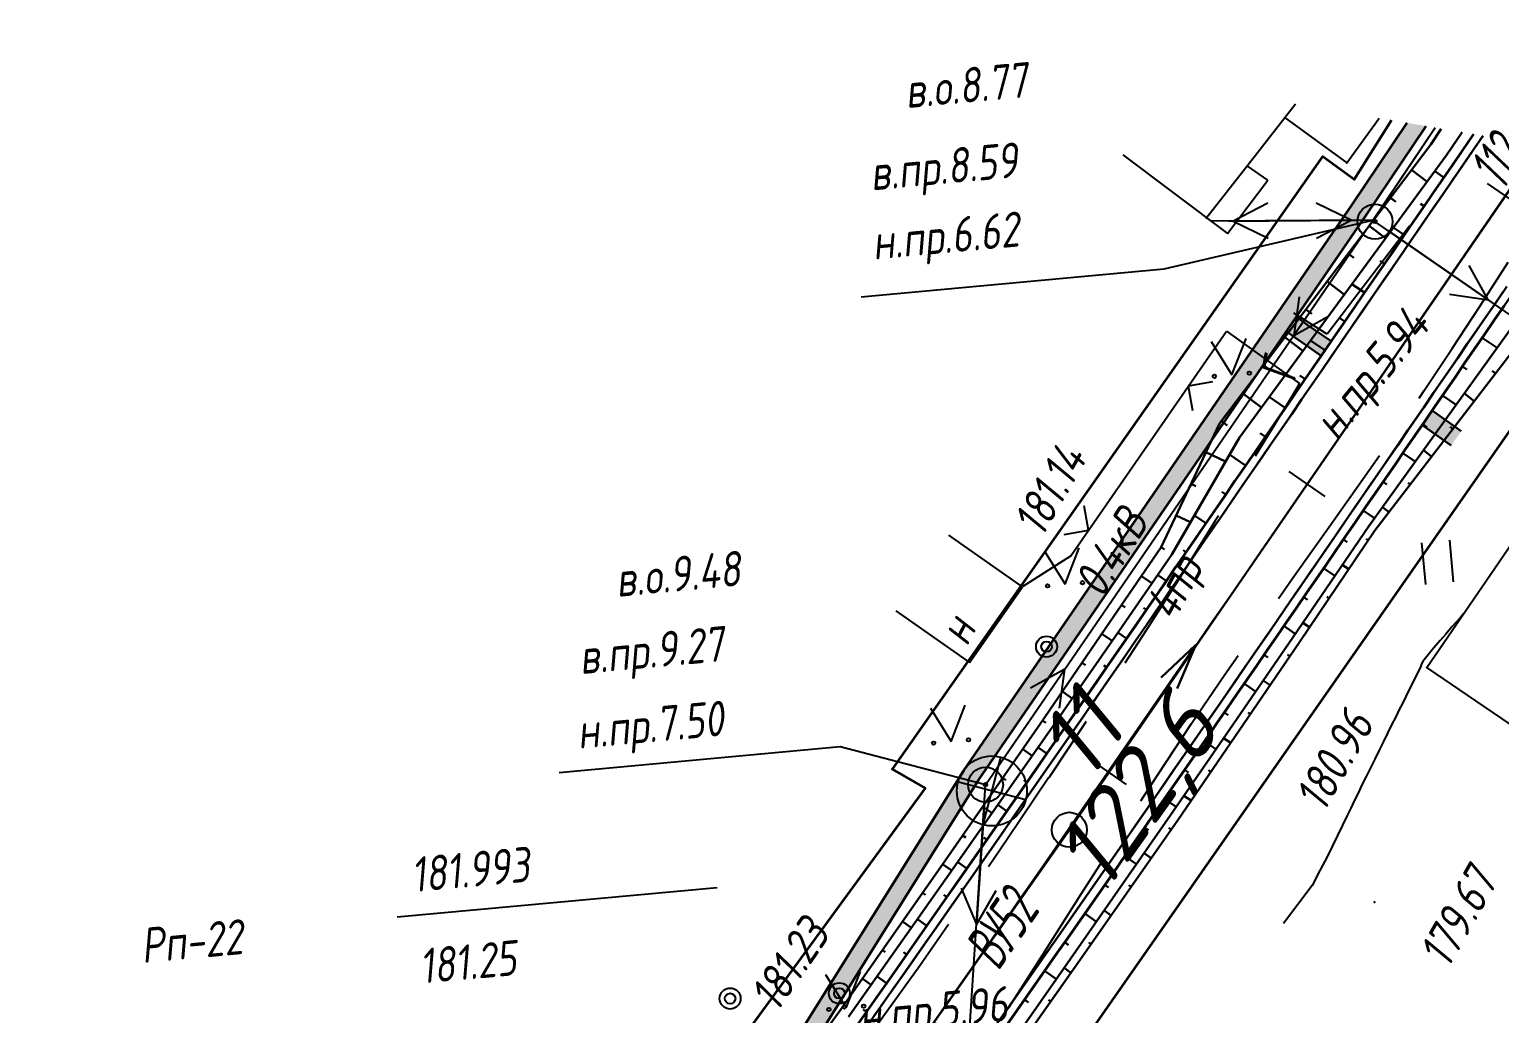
# Model space of a CAD drawing. Header units: millimetres. Extents: x 1808 to 2910, y -1045 to 155.
# Drawn here: x 2783.4 to 2867.4, y -882.2 to -825.9 of the extents above; entities that cross this region are included whole.
import ezdxf

# ---------------------------------------------------------------- set-up
doc = ezdxf.new("R2010")
doc.units = ezdxf.units.MM
doc.linetypes.add('CONTI', pattern=[0])
for name, color, linetype, lineweight in [('10', 1, 'Continuous', 35), ('КОПИЯ_ОСЬ_13_ОТКОСЫ', 7, 'Continuous', 30), ('КОПИЯ_ОСЬ_ГРАНИЦЫ_ПОЛОС', 7, 'Continuous', 30), ('ОСЬ_ВЕРХ_ПОКРЫТИЯ_ГРАНИЦЫ_ПОЛОС', 7, 'Continuous', 30), ('ОСЬ_ВЕРХ_ПОКРЫТИЯ_ОСЬ', 1, 'Continuous', 30), ('Ось_примыкания', 1, 'Continuous', 35), ('Тротуар', 40, 'Continuous', 35), ('Уклоны ПЧ', 5, 'Continuous', 30)]:
    doc.layers.add(name, color=color, linetype=linetype, lineweight=lineweight)
for name, color, linetype in [('GOR_BDEFAULT', 212, 'CONTI'), ('NAD_MDEFAULT', 7, 'CONTI'), ('PI_OTDEFAULT', 172, 'CONTI'), ('PI_TTDEFAULT', 5, 'CONTI'), ('SIT_LDEFAULT', 7, 'CONTI'), ('USLZNDEFAULT', 7, 'CONTI'), ('ZAPSKDEFAULT', 7, 'CONTI'), ('КОПИЯ_ОСЬ_ТАНГЕНСЫ', 1, 'Continuous'), ('ОСЬ_ВЕРХ_ПОКРЫТИЯ_ПИКЕТЫ', 1, 'Continuous')]:
    doc.layers.add(name, color=color, linetype=linetype)
doc.styles.add('eskd', font='isocpeur.ttf', dxfattribs={"width": 1.2, "height": 2})
doc.styles.get("Standard").update_dxf_attribs({"font": 'isocpeui.ttf'})
doc.styles.add('ГОСТ', font='isocpeur.ttf', dxfattribs={"height": 4})

# ---------------------------------------------------------------- blocks, each defined once
blk = doc.blocks.new('BL_2011')
at = {"color": 0}
for p, q in [((0, 0), (0, 2.4)), ((1.6, 0), (1.6, 2.4))]:
    blk.add_line(p, q, dxfattribs=at)
blk = doc.blocks.new('BL_2014')
at = {"color": 0}
for p, q in [((-1, 2), (0, 0)), ((0, 0), (1, 2))]:
    blk.add_line(p, q, dxfattribs=at)
for centre in [(-1, 0), (1, 0)]:
    blk.add_circle(centre, 0.1, dxfattribs=at)
blk = doc.blocks.new('BL_26')
at = {"color": 0}
for radius in [1, 0.1]:
    blk.add_circle((0, 0), radius, dxfattribs=at)
blk = doc.blocks.new('BL_7')
at = {"color": 0}
for p, q in [((-1.4, 1.4), (1.4, -1.4)), ((-1.4, -1.4), (1.4, 1.4))]:
    blk.add_line(p, q, dxfattribs=at)
blk.add_circle((0, 0), 2, dxfattribs=at)
blk = doc.blocks.new('Стрелка')
at = {"layer": 'Уклоны ПЧ', "ltscale": 2}
for points in [[(-0.023, -0.048), (-0.023, 17.972)], [(-0.023, -0.048), (-0.578, 2.622)], [(-0.023, -0.048), (0.532, 2.622)]]:
    blk.add_lwpolyline(points, dxfattribs=at)

msp = doc.modelspace()

# ---------------------------------------------------------------- hatches: boundary and pattern name
at = {"layer": 'Тротуар', "lineweight": 30, "ltscale": 7}
for points in [[(2863.172, -831.477), (2862.092, -831.292), (2858.93, -835.997), (2836.75, -868.316), (2826.304, -885.051), (2815.897, -899.906), (2816.652, -900.571), (2827.143, -885.595), (2837.587, -868.864), (2855.191, -843.213), (2855.757, -842.388), (2859.757, -836.559)], [(2855.191, -843.213), (2857.175, -844.604), (2857.75, -843.785), (2855.757, -842.388)], [(2862.945, -848.567), (2864.608, -849.734), (2865.183, -848.915), (2863.512, -847.743)]]:
    msp.add_hatch(color=256, dxfattribs=at).paths.add_polyline_path(points)

# ---------------------------------------------------------------- linework, layer by layer
at = {"layer": '10'}
for points in [[(2299.114, -815.871), (2381.606, -830.694), (2442.031, -843.61), (2469.156, -847.431), (2465.222, -856.384), (2470.699, -857.691), (2519.43, -865.268), (2565.26, -865.7), (2570.108, -856.093), (2626.948, -857.048), (2650.096, -861.16), (2654.285, -862.347), (2713.343, -882.861), (2750.843, -898.867), (2750.843, -898.867), (2750.843, -898.867), (2750.843, -898.867), (2793.321, -919.798), (2792.927, -922.622), (2811.069, -930.469), (2878.299, -834.078)], [(2861.203, -831.139), (2859.06, -834.534), (2857.258, -833.21), (2832.665, -868.249), (2834.548, -869.334), (2805.11, -909.617), (2758.222, -884.398), (2757.253, -883.897), (2721.952, -867.549), (2710.983, -862.477), (2681.526, -849.619), (2678.542, -849.268), (2635.823, -844.145), (2627.82, -843.419), (2584.597, -841.284)]]:
    msp.add_lwpolyline(points, dxfattribs=at)
at = {"layer": 'GOR_BDEFAULT', "color": 212, "elevation": 180, "flags": 128}
msp.add_lwpolyline([(2865.325, -859.347), (2865.116, -859.587), (2864.878, -859.85), (2864.665, -860.088), (2864.473, -860.319), (2864.296, -860.522), (2864.132, -860.706), (2863.98, -860.883), (2863.843, -861.032), (2863.727, -861.175), (2863.613, -861.307), (2863.514, -861.412), (2863.434, -861.52), (2862.981, -862.091), (2862.918, -862.223), (2862.866, -862.346), (2862.009, -864.086), (2861.836, -864.441), (2861.637, -864.833), (2861.433, -865.255), (2861.203, -865.702), (2860.969, -866.18), (2860.733, -866.667), (2860.486, -867.162), (2860.236, -867.667), (2859.987, -868.172), (2859.751, -868.659), (2859.506, -869.144), (2859.283, -869.614), (2859.065, -870.053), (2858.863, -870.465), (2858.675, -870.848), (2857.528, -873.208), (2857.102, -874.038), (2856.652, -874.884), (2855.02, -877.059)], dxfattribs=at)
at = {"layer": 'NAD_MDEFAULT', "color": 0}
msp.add_line((2804.372, -876.683, 181.5), (2822.67, -875.003, 181.5), dxfattribs=at)
at = {"layer": 'PI_TTDEFAULT', "color": 5}
for p in [(2858.639, -833.583, 180.838), (2842.865, -856.045, 181.142), (2863.216, -862.436, 179.972), (2860.229, -875.854, 179.671)]:
    msp.add_point(p, dxfattribs=at)
at = {"layer": 'SIT_LDEFAULT', "color": 7}
for p, q in [((2852.94, -833.74), (2855.717, -830.196)), ((2855.052, -830.958), (2858.639, -833.583)), ((2858.639, -833.583), (2860.483, -831.015)), ((2860.136, -836.854), (2863.694, -831.567)), ((2860.695, -836.027), (2863.696, -831.567)), ((2845.843, -833.118), (2851.817, -837.616)), ((2850.583, -836.764), (2852.94, -833.74)), ((2854.128, -834.563), (2852.94, -833.74)), ((2851.817, -837.616), (2854.128, -834.563)), ((2854.132, -835.893), (2852.141, -836.91)), ((2858.897, -836.864), (2856.894, -835.881)), ((2837.997, -869.13), (2860.136, -836.854)), ((2848.203, -839.632), (2860.136, -836.854)), ((2860.136, -836.854), (2850.901, -836.921)), ((2851.898, -836.909), (2858.897, -836.864)), ((2859.14, -836.866), (2852.141, -836.91)), ((2852.141, -836.91), (2854.143, -837.894)), ((2856.905, -837.882), (2858.897, -836.864)), ((2862.217, -837.202), (2857.525, -843.366)), ((2883.497, -853.006), (2860.136, -836.854)), ((2860.962, -837.423), (2866.72, -841.406)), ((2859.568, -837.68), (2855.613, -843.453)), ((2830.885, -841.233), (2848.203, -839.632)), ((2866.72, -841.406), (2865.637, -839.444)), ((2866.266, -841.744), (2867.851, -839.256)), ((2855.913, -841.232), (2855.613, -843.453)), ((2864.502, -841.085), (2866.72, -841.406)), ((2857.525, -843.366), (2855.609, -842.174)), ((2855.613, -843.453), (2857.565, -842.368)), ((2864.657, -844.197), (2866.266, -841.744)), ((2842.865, -856.045), (2851.769, -843.208)), ((2851.769, -843.208), (2855.944, -846.189)), ((2863.067, -846.602), (2864.657, -844.197)), ((2850.976, -846.106), (2849.584, -846.354)), ((2849.584, -846.354), (2849.832, -847.746)), ((2855.944, -846.189), (2855.559, -846.833)), ((2862.78, -847.03), (2863.067, -846.602)), ((2855.559, -846.833), (2854.503, -848.549)), ((2854.503, -848.549), (2853.404, -850.339)), ((2859.559, -851.661), (2860.501, -850.311)), ((2863.216, -862.436), (2871.584, -850.177)), ((2857.64, -854.385), (2859.559, -851.661)), ((2843.878, -854.576), (2843.631, -853.184)), ((2851.125, -854.036), (2849.149, -857.207)), ((2851.305, -853.752), (2851.125, -854.036)), ((2840.113, -857.825), (2835.903, -854.869)), ((2842.486, -854.823), (2843.878, -854.576)), ((2855.648, -857.178), (2857.64, -854.385)), ((2840.153, -857.771), (2842.865, -856.045)), ((2849.149, -857.207), (2847.201, -860.271)), ((2854.733, -858.482), (2855.648, -857.178)), ((2837.076, -862.153), (2840.113, -857.825)), ((2832.866, -859.197), (2837.076, -862.153)), ((2847.201, -860.271), (2845.948, -862.187)), ((2851.671, -862.836), (2852.427, -861.748)), ((2838.565, -868.304), (2842.521, -862.531)), ((2842.521, -862.531), (2840.569, -863.616)), ((2842.22, -864.752), (2842.521, -862.531)), ((2869.518, -866.736), (2863.216, -862.436)), ((2849.771, -865.624), (2851.671, -862.836)), ((2843.712, -865.577), (2841.606, -868.735)), ((2843.751, -865.523), (2843.712, -865.577)), ((2847.821, -868.586), (2849.771, -865.624)), ((2829.693, -866.971), (2813.629, -868.461)), ((2837.997, -869.13), (2829.693, -866.971)), ((2846.868, -870.056), (2847.821, -868.586)), ((2836.577, -891.198), (2837.997, -869.13)), ((2841.596, -868.734), (2839.25, -872.227)), ((2837.938, -870.124), (2837.486, -877.119)), ((2839.26, -872.228), (2838.164, -873.826)), ((2843.451, -875.415), (2844.715, -873.43)), ((2836.614, -875.051), (2837.486, -877.119)), ((2837.486, -877.119), (2838.61, -875.181)), ((2841.132, -879.044), (2843.441, -875.413)), ((2835.891, -877.128), (2834.247, -879.494)), ((2834.247, -879.494), (2831.783, -882.906)), ((2839.329, -881.859), (2841.132, -879.044))]:
    msp.add_line(p, q, dxfattribs=at)
for centre, radius in [((2841.485, -861.237), 0.6), ((2841.485, -861.237), 0.3), ((2823.405, -881.354), 0.6), ((2823.405, -881.354), 0.3), ((2829.645, -881.057), 0.6), ((2829.645, -881.057), 0.3)]:
    msp.add_circle(centre, radius, dxfattribs=at)
at = {"layer": 'КОПИЯ_ОСЬ_13_ОТКОСЫ'}
for points in [[(2817.904, -898.352), (2829.664, -882.05), (2835.397, -873.876), (2841.106, -865.685), (2844.841, -860.228), (2848.033, -855.545), (2851.36, -848.488), (2863.442, -832.523), (2864.036, -831.626)], [(2819.149, -899.228), (2832.355, -880.454), (2839.965, -869.562), (2847.527, -858.637), (2865.879, -831.943)], [(2830.166, -882.404), (2835.926, -874.245), (2841.66, -866.07), (2845.424, -860.631), (2848.64, -855.962), (2852.507, -849.277), (2864.332, -833.136), (2865.229, -831.831)], [(2830.167, -882.403), (2835.926, -874.245), (2841.66, -866.07), (2845.424, -860.631), (2848.64, -855.962), (2852.508, -849.277), (2864.332, -833.136), (2865.229, -831.831)], [(2838.085, -884.476), (2845.712, -873.559), (2853.292, -862.608), (2873.475, -833.249)], [(2862.337, -833.983), (2863.221, -834.652)], [(2864.185, -834.407), (2863.664, -834.048)], [(2861.13, -835.578), (2861.441, -835.813)], [(2863.052, -836.055), (2862.845, -835.913)], [(2859.923, -837.172), (2860.857, -837.879)], [(2861.919, -837.703), (2861.299, -837.277)], [(2837.115, -887.291), (2842.856, -879.085), (2848.572, -870.863), (2852.335, -865.401), (2855.55, -860.713), (2859.89, -854.352), (2871.584, -838.121)], [(2837.115, -887.291), (2842.856, -879.085), (2848.572, -870.863), (2852.335, -865.401), (2855.55, -860.713), (2859.89, -854.352), (2871.584, -838.121)], [(2837.484, -887.55), (2843.246, -879.358), (2848.985, -871.149), (2852.737, -865.678), (2855.943, -860.983), (2860.246, -854.597), (2872.443, -838.712)], [(2858.716, -838.767), (2859.044, -839.015)], [(2860.786, -839.351), (2860.546, -839.186)], [(2857.509, -840.362), (2858.493, -841.106)], [(2859.652, -841), (2858.934, -840.505)], [(2856.302, -841.957), (2856.647, -842.217)], [(2858.52, -842.647), (2858.247, -842.46)], [(2855.095, -843.551), (2856.129, -844.334)], [(2857.387, -844.296), (2856.569, -843.733)], [(2866.377, -843.575), (2867.232, -844.162)], [(2853.888, -845.146), (2854.249, -845.419)], [(2856.254, -845.944), (2855.948, -845.734)], [(2865.244, -845.222), (2865.505, -845.402)], [(2867.143, -845.615), (2866.953, -845.47)], [(2852.681, -846.741), (2853.765, -847.561)], [(2855.121, -847.592), (2854.204, -846.961)], [(2864.111, -846.871), (2864.893, -847.408)], [(2865.925, -847.201), (2865.356, -846.765)], [(2851.474, -848.336), (2851.804, -848.585)], [(2853.987, -849.24), (2853.682, -849.03)], [(2862.978, -848.519), (2863.214, -848.681)], [(2864.707, -848.788), (2864.55, -848.667)], [(2863.489, -850.374), (2863.017, -850.012)], [(2850.588, -850.124), (2851.711, -850.654)], [(2852.854, -850.888), (2851.939, -850.259)], [(2861.845, -850.167), (2862.554, -850.655)], [(2849.735, -851.934), (2850.008, -852.062)], [(2851.721, -852.536), (2851.502, -852.385)], [(2860.712, -851.815), (2860.924, -851.961)], [(2862.271, -851.96), (2862.146, -851.864)], [(2859.579, -853.463), (2860.215, -853.901)], [(2861.053, -853.547), (2860.678, -853.259)], [(2848.883, -853.743), (2849.701, -854.128)], [(2850.588, -854.184), (2849.93, -853.731)], [(2858.446, -855.111), (2858.658, -855.257)], [(2859.869, -855.157), (2859.745, -855.074)], [(2848.029, -855.551), (2848.229, -855.688)], [(2849.455, -855.832), (2849.29, -855.719)], [(2857.313, -856.759), (2857.949, -857.197)], [(2858.751, -856.816), (2858.38, -856.566)], [(2846.903, -857.204), (2847.502, -857.613)], [(2848.322, -857.481), (2847.828, -857.14)], [(2856.18, -858.407), (2856.396, -858.556)], [(2857.633, -858.474), (2857.503, -858.387)], [(2845.776, -858.857), (2845.971, -858.989)], [(2847.189, -859.128), (2847.024, -859.015)], [(2855.047, -860.056), (2855.695, -860.501)], [(2856.516, -860.133), (2856.125, -859.87)], [(2844.649, -860.509), (2845.232, -860.908)], [(2846.053, -860.775), (2845.559, -860.433)], [(2853.914, -861.703), (2854.131, -861.853)], [(2855.393, -861.788), (2855.26, -861.697)], [(2843.519, -862.159), (2843.708, -862.288)], [(2844.917, -862.42), (2844.752, -862.306)], [(2852.78, -863.351), (2853.432, -863.801)], [(2854.265, -863.44), (2853.866, -863.168)], [(2842.39, -863.809), (2842.956, -864.197)], [(2843.779, -864.065), (2843.284, -863.722)], [(2851.644, -864.997), (2851.864, -865.149)], [(2853.137, -865.092), (2853.002, -864.999)], [(2841.26, -865.46), (2841.444, -865.586)], [(2842.64, -865.709), (2842.475, -865.594)], [(2850.507, -866.643), (2851.165, -867.098)], [(2852.007, -866.742), (2851.602, -866.464)], [(2840.12, -867.103), (2840.67, -867.486)], [(2841.501, -867.353), (2841.004, -867.008)], [(2849.37, -868.288), (2849.591, -868.442)], [(2850.876, -868.391), (2850.739, -868.297)], [(2838.977, -868.745), (2839.157, -868.87)], [(2840.36, -868.996), (2840.19, -868.878)], [(2839.218, -870.637), (2838.709, -870.283)], [(2848.231, -869.932), (2848.896, -870.393)], [(2849.745, -870.04), (2849.333, -869.758)], [(2837.834, -870.385), (2838.373, -870.762)], [(2847.091, -871.575), (2847.313, -871.729)], [(2848.61, -871.687), (2848.474, -871.592)], [(2836.689, -872.026), (2836.866, -872.149)], [(2838.074, -872.278), (2837.901, -872.157)], [(2836.93, -873.919), (2836.411, -873.556)], [(2845.95, -873.218), (2846.616, -873.682)], [(2847.465, -873.327), (2847.059, -873.044)], [(2835.544, -873.665), (2836.073, -874.035)], [(2834.398, -875.304), (2834.571, -875.425)], [(2844.807, -874.859), (2845.03, -875.015)], [(2846.32, -874.967), (2846.188, -874.874)], [(2835.785, -875.558), (2835.608, -875.434)], [(2833.25, -876.942), (2833.769, -877.306)], [(2834.639, -877.197), (2834.108, -876.826)], [(2843.664, -876.5), (2844.332, -876.966)], [(2845.174, -876.606), (2844.777, -876.328)], [(2832.102, -878.58), (2832.271, -878.699)], [(2842.52, -878.141), (2842.743, -878.297)], [(2844.027, -878.244), (2843.897, -878.153)], [(2833.491, -878.835), (2833.311, -878.709)], [(2830.952, -880.216), (2831.461, -880.574)], [(2832.342, -880.472), (2831.802, -880.092)], [(2841.374, -879.78), (2842.044, -880.248)], [(2842.879, -879.882), (2842.49, -879.609)], [(2829.802, -881.852), (2829.97, -881.97)], [(2831.192, -882.108), (2831.005, -881.977)], [(2840.228, -881.419), (2840.452, -881.576)], [(2841.73, -881.519), (2841.603, -881.43)]]:
    msp.add_lwpolyline(points, dxfattribs=at)
at = {"layer": 'КОПИЯ_ОСЬ_ГРАНИЦЫ_ПОЛОС'}
for points in [[(2831.154, -883.034), (2831.728, -882.217), (2832.302, -881.4), (2832.876, -880.583), (2833.449, -879.765), (2834.023, -878.948), (2834.596, -878.13), (2835.168, -877.312), (2835.741, -876.494), (2836.313, -875.676), (2836.885, -874.857), (2837.456, -874.038), (2838.028, -873.22), (2838.599, -872.4), (2839.17, -871.581), (2839.74, -870.762), (2840.31, -869.942), (2840.88, -869.122), (2841.45, -868.302), (2842.019, -867.482), (2842.588, -866.662), (2843.157, -865.841), (2843.726, -865.02), (2844.294, -864.199), (2844.862, -863.378), (2845.43, -862.557), (2845.998, -861.735), (2846.565, -860.914), (2847.132, -860.092), (2847.698, -859.27), (2848.265, -858.447), (2848.831, -857.625), (2849.397, -856.802), (2849.963, -855.979), (2850.529, -855.155), (2851.095, -854.331), (2851.662, -853.508), (2852.228, -852.684), (2852.794, -851.86), (2853.36, -851.037), (2853.927, -850.213), (2854.493, -849.39), (2855.059, -848.566), (2855.625, -847.742), (2856.192, -846.919), (2856.758, -846.095), (2857.324, -845.271), (2857.89, -844.448), (2858.456, -843.624), (2859.023, -842.801), (2859.589, -841.977), (2860.155, -841.153), (2860.721, -840.33), (2861.288, -839.506), (2861.854, -838.682), (2862.42, -837.859), (2862.986, -837.035), (2863.553, -836.211), (2864.119, -835.388), (2864.685, -834.564), (2865.251, -833.741), (2865.818, -832.917), (2866.384, -832.093), (2866.423, -832.036)], [(2866.423, -832.036), (2866.238, -832.306), (2865.672, -833.129), (2865.106, -833.951), (2864.541, -834.774), (2863.975, -835.597), (2863.41, -836.419), (2862.844, -837.242), (2862.279, -838.065), (2861.713, -838.887), (2861.147, -839.71), (2860.582, -840.533), (2860.016, -841.355), (2859.451, -842.178), (2858.885, -843.001), (2858.32, -843.823), (2857.754, -844.646), (2857.188, -845.469), (2856.623, -846.291), (2856.057, -847.114), (2855.492, -847.937), (2854.926, -848.759), (2854.36, -849.582), (2853.795, -850.405), (2853.229, -851.227), (2852.664, -852.05), (2852.098, -852.873), (2851.533, -853.695), (2850.967, -854.518), (2850.401, -855.341), (2849.836, -856.164), (2849.271, -856.986), (2848.705, -857.807), (2848.14, -858.629), (2847.574, -859.45), (2847.008, -860.271), (2846.442, -861.092), (2845.875, -861.913), (2845.308, -862.734), (2844.741, -863.554), (2844.173, -864.374), (2843.606, -865.194), (2843.038, -866.014), (2842.469, -866.833), (2841.901, -867.653), (2841.332, -868.472), (2840.763, -869.291), (2840.194, -870.11), (2839.624, -870.929), (2839.054, -871.747), (2838.484, -872.565), (2837.913, -873.383), (2837.343, -874.201), (2836.772, -875.019), (2836.2, -875.836), (2835.629, -876.654), (2835.057, -877.471), (2834.485, -878.288), (2833.913, -879.105), (2833.34, -879.921), (2832.767, -880.738), (2832.194, -881.554), (2831.621, -882.37)], [(2838.566, -882.919), (2839.14, -882.1), (2839.714, -881.281), (2840.288, -880.461), (2840.861, -879.642), (2841.434, -878.822), (2842.007, -878.001), (2842.58, -877.181), (2843.152, -876.361), (2843.724, -875.54), (2844.296, -874.719), (2844.867, -873.898), (2845.439, -873.077), (2846.01, -872.255), (2846.58, -871.434), (2847.151, -870.612), (2847.721, -869.79), (2848.291, -868.967), (2848.86, -868.145), (2849.43, -867.322), (2849.999, -866.5), (2850.567, -865.677), (2851.136, -864.854), (2851.704, -864.03), (2852.272, -863.207), (2852.84, -862.383), (2853.407, -861.559), (2853.974, -860.735), (2854.541, -859.911), (2855.107, -859.087), (2855.673, -858.264), (2856.239, -857.44), (2856.806, -856.616), (2857.372, -855.793), (2857.938, -854.969), (2858.504, -854.146), (2859.07, -853.322), (2859.637, -852.499), (2860.203, -851.675), (2860.769, -850.852), (2861.335, -850.028), (2861.901, -849.205), (2862.467, -848.381), (2863.034, -847.557), (2863.6, -846.734), (2864.166, -845.91), (2864.732, -845.087), (2865.298, -844.263), (2865.864, -843.44), (2866.431, -842.616), (2866.997, -841.793), (2867.563, -840.969)]]:
    msp.add_lwpolyline(points, dxfattribs=at)
at = {"layer": 'КОПИЯ_ОСЬ_ТАНГЕНСЫ'}
for p, q in [((2842.789, -871.709), (2869.679, -832.596)), ((2808.171, -920.914), (2842.789, -871.709))]:
    msp.add_line(p, q, dxfattribs=at)
msp.add_circle((2842.789, -871.709), 1, dxfattribs=at)
at = {"layer": 'ОСЬ_ВЕРХ_ПОКРЫТИЯ_ГРАНИЦЫ_ПОЛОС'}
for points in [[(2830.638, -882.898), (2831.212, -882.082), (2831.785, -881.266), (2832.358, -880.45), (2832.931, -879.634), (2833.503, -878.818), (2834.076, -878.001), (2834.648, -877.184), (2835.219, -876.367), (2835.791, -875.55), (2836.362, -874.733), (2836.933, -873.915), (2837.503, -873.097), (2838.074, -872.279), (2838.644, -871.461), (2839.214, -870.643), (2839.783, -869.824), (2840.352, -869.006), (2840.921, -868.187), (2841.49, -867.368), (2842.059, -866.548), (2842.627, -865.729), (2843.195, -864.909), (2843.762, -864.089), (2844.33, -863.269), (2844.897, -862.449), (2845.464, -861.629), (2846.03, -860.808), (2846.596, -859.987), (2847.162, -859.166), (2847.728, -858.345), (2848.293, -857.524), (2848.859, -856.702), (2849.424, -855.88), (2849.989, -855.058), (2850.555, -854.235), (2851.121, -853.412), (2851.686, -852.59), (2852.252, -851.767), (2852.817, -850.944), (2853.383, -850.122), (2853.948, -849.299), (2854.514, -848.476), (2855.08, -847.654), (2855.645, -846.831), (2856.211, -846.008), (2856.776, -845.186), (2857.342, -844.363), (2857.907, -843.54), (2858.473, -842.717), (2859.039, -841.895), (2859.604, -841.072), (2860.17, -840.249), (2860.735, -839.427), (2861.301, -838.604), (2861.866, -837.781), (2862.432, -836.959), (2862.998, -836.136), (2863.563, -835.313), (2864.129, -834.491), (2864.694, -833.668), (2865.26, -832.845), (2865.826, -832.023), (2865.88, -831.943)], [(2867.788, -840.641), (2867.223, -841.464), (2866.657, -842.287), (2866.092, -843.109), (2865.526, -843.932), (2864.961, -844.755), (2864.395, -845.577), (2863.829, -846.4), (2863.264, -847.223), (2862.698, -848.045), (2862.133, -848.868), (2861.567, -849.691), (2861.002, -850.513), (2860.436, -851.336), (2859.87, -852.159), (2859.305, -852.981), (2858.739, -853.804), (2858.174, -854.627), (2857.608, -855.449), (2857.042, -856.272), (2856.477, -857.095), (2855.911, -857.917), (2855.346, -858.74), (2854.78, -859.563), (2854.214, -860.386), (2853.648, -861.209), (2853.081, -862.032), (2852.514, -862.855), (2851.947, -863.678), (2851.38, -864.5), (2850.812, -865.323), (2850.244, -866.145), (2849.676, -866.967), (2849.107, -867.789), (2848.538, -868.61), (2847.969, -869.432), (2847.4, -870.253), (2846.83, -871.074), (2846.26, -871.895), (2845.69, -872.716), (2845.119, -873.536), (2844.548, -874.356), (2843.977, -875.176), (2843.406, -875.996), (2842.834, -876.816), (2842.263, -877.636), (2841.69, -878.455), (2841.118, -879.274), (2840.545, -880.093), (2839.972, -880.912), (2839.399, -881.73), (2838.826, -882.549)], [(2839.235, -882.836), (2839.809, -882.017), (2840.382, -881.199), (2840.955, -880.38), (2841.528, -879.561), (2842.1, -878.741), (2842.673, -877.922), (2843.244, -877.102), (2843.816, -876.282), (2844.388, -875.462), (2844.959, -874.642), (2845.53, -873.822), (2846.1, -873.001), (2846.671, -872.18), (2847.241, -871.359), (2847.81, -870.538), (2848.38, -869.717), (2848.949, -868.895), (2849.518, -868.073), (2850.087, -867.251), (2850.655, -866.429), (2851.223, -865.607), (2851.791, -864.784), (2852.359, -863.962), (2852.926, -863.139), (2853.493, -862.316), (2854.06, -861.492), (2854.626, -860.669), (2855.192, -859.846), (2855.758, -859.023), (2856.323, -858.201), (2856.889, -857.378), (2857.455, -856.555), (2858.02, -855.733), (2858.586, -854.91), (2859.151, -854.087), (2859.717, -853.265), (2860.282, -852.442), (2860.848, -851.619), (2861.414, -850.796), (2861.979, -849.974), (2862.545, -849.151), (2863.11, -848.328), (2863.676, -847.506), (2864.241, -846.683), (2864.807, -845.86), (2865.373, -845.038), (2865.938, -844.215), (2866.504, -843.392), (2867.069, -842.57), (2867.635, -841.747)]]:
    msp.add_lwpolyline(points, dxfattribs=at)
at = {"layer": 'ОСЬ_ВЕРХ_ПОКРЫТИЯ_ОСЬ'}
msp.add_lwpolyline([(2833.442, -884.994, 0.002707), (2851.992, -858.323), (2851.992, -858.323), (2869.679, -832.596)], format="xyb", dxfattribs=at)
at = {"layer": 'ОСЬ_ВЕРХ_ПОКРЫТИЯ_ПИКЕТЫ'}
for p, q in [((2868.741, -836.167), (2866.681, -834.75)), ((2868.741, -836.167), (2866.681, -834.75)), ((2857.411, -852.648), (2855.35, -851.231)), ((2846.057, -869.118), (2844.002, -867.694))]:
    msp.add_line(p, q, dxfattribs=at)
at = {"layer": 'Ось_примыкания', "linetype": 'Continuous'}
for points in [[(2865.88, -831.943), (2865.826, -832.023), (2865.26, -832.845), (2864.694, -833.668), (2864.129, -834.491), (2863.563, -835.313), (2862.998, -836.136), (2862.432, -836.959), (2861.866, -837.781), (2861.301, -838.604), (2860.735, -839.427), (2860.17, -840.249), (2859.604, -841.072), (2859.039, -841.895), (2858.473, -842.717), (2857.907, -843.54), (2857.342, -844.363), (2856.776, -845.186), (2856.211, -846.008), (2855.645, -846.831), (2855.08, -847.654), (2854.514, -848.476), (2853.948, -849.299), (2853.383, -850.122), (2852.817, -850.944), (2852.252, -851.767), (2851.686, -852.59), (2851.121, -853.412), (2850.555, -854.235), (2849.989, -855.058), (2849.424, -855.88), (2848.859, -856.703), (2848.293, -857.524), (2847.728, -858.345), (2847.162, -859.167), (2846.596, -859.988), (2846.03, -860.808), (2845.463, -861.629), (2844.897, -862.449), (2844.33, -863.27), (2843.762, -864.09), (2843.195, -864.909), (2842.627, -865.729), (2842.058, -866.549), (2841.49, -867.368), (2840.921, -868.187), (2840.352, -869.006), (2839.783, -869.824), (2839.214, -870.643), (2838.644, -871.461), (2838.074, -872.279), (2837.503, -873.097), (2836.933, -873.915), (2836.362, -874.733), (2835.791, -875.55), (2835.219, -876.367), (2834.647, -877.184), (2834.075, -878.001), (2833.503, -878.818), (2832.931, -879.634), (2832.358, -880.45), (2831.785, -881.266), (2831.211, -882.082), (2830.638, -882.898)], [(2839.235, -882.836), (2839.809, -882.017), (2840.382, -881.199), (2840.955, -880.38), (2841.528, -879.561), (2842.1, -878.741), (2842.673, -877.922), (2843.244, -877.102), (2843.816, -876.282), (2844.388, -875.462), (2844.959, -874.642), (2845.53, -873.822), (2846.1, -873.001), (2846.671, -872.18), (2847.241, -871.359), (2847.81, -870.538), (2848.38, -869.717), (2848.949, -868.895), (2849.518, -868.073), (2850.087, -867.251), (2850.655, -866.429), (2851.223, -865.607), (2851.791, -864.784), (2852.359, -863.962), (2852.926, -863.139), (2853.493, -862.316), (2854.06, -861.492), (2854.626, -860.669), (2855.192, -859.846), (2855.758, -859.023), (2856.323, -858.201), (2856.889, -857.378), (2857.455, -856.555), (2858.02, -855.733), (2858.586, -854.91), (2859.151, -854.087), (2859.717, -853.265), (2860.282, -852.442), (2860.848, -851.619), (2861.414, -850.796), (2861.979, -849.974), (2862.545, -849.151), (2863.11, -848.328), (2863.676, -847.506), (2864.241, -846.683), (2864.807, -845.86), (2865.373, -845.038), (2865.938, -844.215), (2866.504, -843.392), (2867.069, -842.57), (2867.635, -841.747)], [(2867.635, -841.747), (2867.069, -842.57), (2866.504, -843.392), (2865.938, -844.215), (2865.373, -845.038), (2864.807, -845.86), (2864.241, -846.683), (2863.676, -847.506), (2863.11, -848.328), (2862.545, -849.151), (2861.979, -849.974), (2861.414, -850.796), (2860.848, -851.619), (2860.282, -852.442), (2859.717, -853.265), (2859.151, -854.087), (2858.586, -854.91), (2858.02, -855.733), (2857.455, -856.555), (2856.889, -857.378), (2856.323, -858.201), (2855.758, -859.023), (2855.192, -859.846), (2854.626, -860.669), (2854.06, -861.492), (2853.493, -862.316), (2852.926, -863.139), (2852.359, -863.962), (2851.791, -864.784), (2851.223, -865.607), (2850.655, -866.429), (2850.087, -867.251), (2849.518, -868.073), (2848.949, -868.895), (2848.38, -869.716), (2847.81, -870.538), (2847.241, -871.359), (2846.671, -872.18), (2846.1, -873.001), (2845.53, -873.821), (2844.959, -874.642), (2844.388, -875.462), (2843.816, -876.282), (2843.245, -877.102), (2842.673, -877.922), (2842.1, -878.741), (2841.528, -879.56), (2840.955, -880.38), (2840.382, -881.198), (2839.809, -882.017), (2839.235, -882.836)]]:
    msp.add_lwpolyline(points, dxfattribs=at)
at = {"layer": 'Тротуар', "linetype": 'Continuous'}
for points in [[(2815.897, -899.906), (2815.897, -899.906), (2826.304, -885.051), (2836.75, -868.316), (2858.93, -835.997), (2862.092, -831.292)], [(2816.652, -900.571), (2816.652, -900.571), (2827.138, -885.603), (2837.587, -868.864), (2859.757, -836.559), (2863.172, -831.477)]]:
    msp.add_lwpolyline(points, dxfattribs=at)
at = {"layer": 'Тротуар', "lineweight": 30, "ltscale": 7}
for points in [[(2855.757, -842.388), (2856.432, -842.875)], [(2855.172, -843.199), (2855.864, -843.699)], [(2855.191, -843.213), (2857.175, -844.604)], [(2856.432, -842.875), (2857.744, -843.777)], [(2863.512, -847.743), (2865.183, -848.915)], [(2862.937, -848.561), (2864.608, -849.734)]]:
    msp.add_lwpolyline(points, dxfattribs=at)

# ---------------------------------------------------------------- block references
at = {"layer": 'USLZNDEFAULT', "color": 7}
for name, p, rotation in [('BL_26', (2860.253, -836.935), 42.24411503969376), ('BL_2014', (2852.071, -845.696), 5.244115039693727), ('BL_2014', (2842.544, -857.674), 5.244115039693727), ('BL_2014', (2836.027, -866.66), 5.244115039693727), ('BL_7', (2838.362, -869.487, 70.655), 120.2441150396937), ('BL_26', (2837.997, -869.13), 42.24411503969376), ('BL_2014', (2830.04, -881.886), 5.244115039693727)]:
    msp.add_blockref(name, p, dxfattribs=dict(at, rotation=rotation))
at = {"layer": 'ZAPSKDEFAULT', "color": 7, "rotation": 5.244115039693727}
msp.add_blockref('BL_2011', (2863.15, -857.686), dxfattribs=at)
at = {"layer": 'Уклоны ПЧ', "rotation": 145.4172188471973}
msp.add_blockref('Стрелка', (2849.965, -861.153), dxfattribs=at)

# ---------------------------------------------------------------- texts
at = {"layer": 'NAD_MDEFAULT', "color": 7, "style": 'eskd', "oblique": 10, "width": 0.8}
for s, rotation, p in [('в.о.8.77', 5.24412, (2833.483, -830.456)), ('в.пр.8.59', 5.24412, (2831.486, -835.162)), ('н.пр.6.62', 5.24412, (2831.606, -839.117)), ('н.пр.5.94', 50.52774, (2858.069, -849.518)), ('Г', 80.24412, (2855.669, -846.192)), ('0.4кВ', 58.24412, (2844.66, -858.547)), ('в.о.9.48', 5.24412, (2816.952, -858.397)), ('4пр', 61.24412, (2848.772, -859.851)), ('в.пр.9.27', 5.24412, (2814.866, -862.813)), ('н', 62.03514, (2836.935, -861.277)), ('н.пр.7.50', 5.24412, (2814.746, -867.08)), (' 181.993', 5.24412, (2804.252, -875.376, 181.5)), (' Рп-22', 5.24412, (2788.808, -879.429, 181.5)), (' 181.25', 5.24412, (2804.732, -880.604, 181.5)), ('н.пр.5.96', 5.24412, (2830.853, -883.408, 180))]:
    msp.add_text(s, height=2, rotation=rotation, dxfattribs=at).set_placement(p)
at = {"layer": 'PI_OTDEFAULT', "color": 172, "style": 'eskd', "oblique": 10, "width": 0.8}
for s, rotation, p in [('181.14', 60.24412, (2841.226, -855.063)), ('180.96', 60.24412, (2857.328, -870.785)), ('179.67', 60.24412, (2864.42, -879.712)), ('181.23', 55.49096, (2826.075, -882.223))]:
    msp.add_text(s, height=2, rotation=rotation, dxfattribs=at).set_placement(p)
at = {"layer": 'КОПИЯ_ОСЬ_ТАНГЕНСЫ', "width": 0.6}
msp.add_text('ВУ52', height=2.5, rotation=55.49214, dxfattribs=at).set_placement((2838.721, -879.834))
at = {"layer": 'ОСЬ_ВЕРХ_ПОКРЫТИЯ_ПИКЕТЫ', "width": 0.6}
msp.add_text('112', height=2.5, rotation=55.49214, dxfattribs=at).set_placement((2867.551, -835.238))
at = {"layer": 'Уклоны ПЧ', "style": 'ГОСТ', "oblique": 15}
for s, p in [('11', (2843.833, -869.171)), ('122,6', (2844.785, -875.484))]:
    msp.add_text(s, height=4, rotation=54.52821, dxfattribs=at).set_placement(p)

doc.saveas('drawing.dxf')
